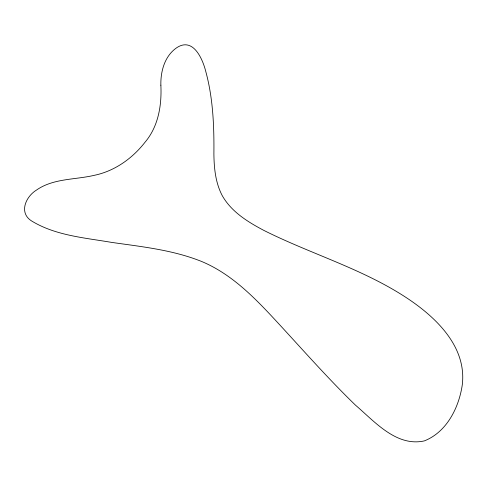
<?xml version="1.0" encoding="UTF-8"?>
<svg xmlns="http://www.w3.org/2000/svg" width="487" height="487" viewBox="0 0 487 487"><rect width="100%" height="100%" fill="white"/><g stroke="black" fill="none" stroke-linecap="round" stroke-linejoin="round"><path stroke-width="0.73" d="M160.868 85.182C161.83 105.332 158.403 126.456 144.968 142.307C132.33 158.512 114.567 171.162 94.228 175.332C74.888 179.892 53.217 178.248 36.3 190.198C25.902 196.608 18.64 212.509 31.314 220.781C55.348 235.605 84.586 237.747 111.821 242.423C142.143 246.751 173.129 249.983 201.77 261.537C233.577 274.857 257.471 300.729 280.396 325.566C305.099 352.424 329.297 379.799 355.528 405.202C374.527 421.45 396.369 447.072 424.305 440.912C446.81 432.066 458.979 407.528 462.297 384.754C466.93 345.904 434.708 316.057 405.038 296.814C361.086 268.331 310.249 253.697 263.711 230.333C247.694 221.847 231.325 211.796 222.2 195.543C215.473 182.704 214.043 168.039 213.896 153.77C214.164 126.243 213.081 98.386 205.824 71.674C202.756 59.268 193.382 37.103 177.055 47.495C164.789 55.676 160.521 71.139 160.868 85.182"/></g></svg>
